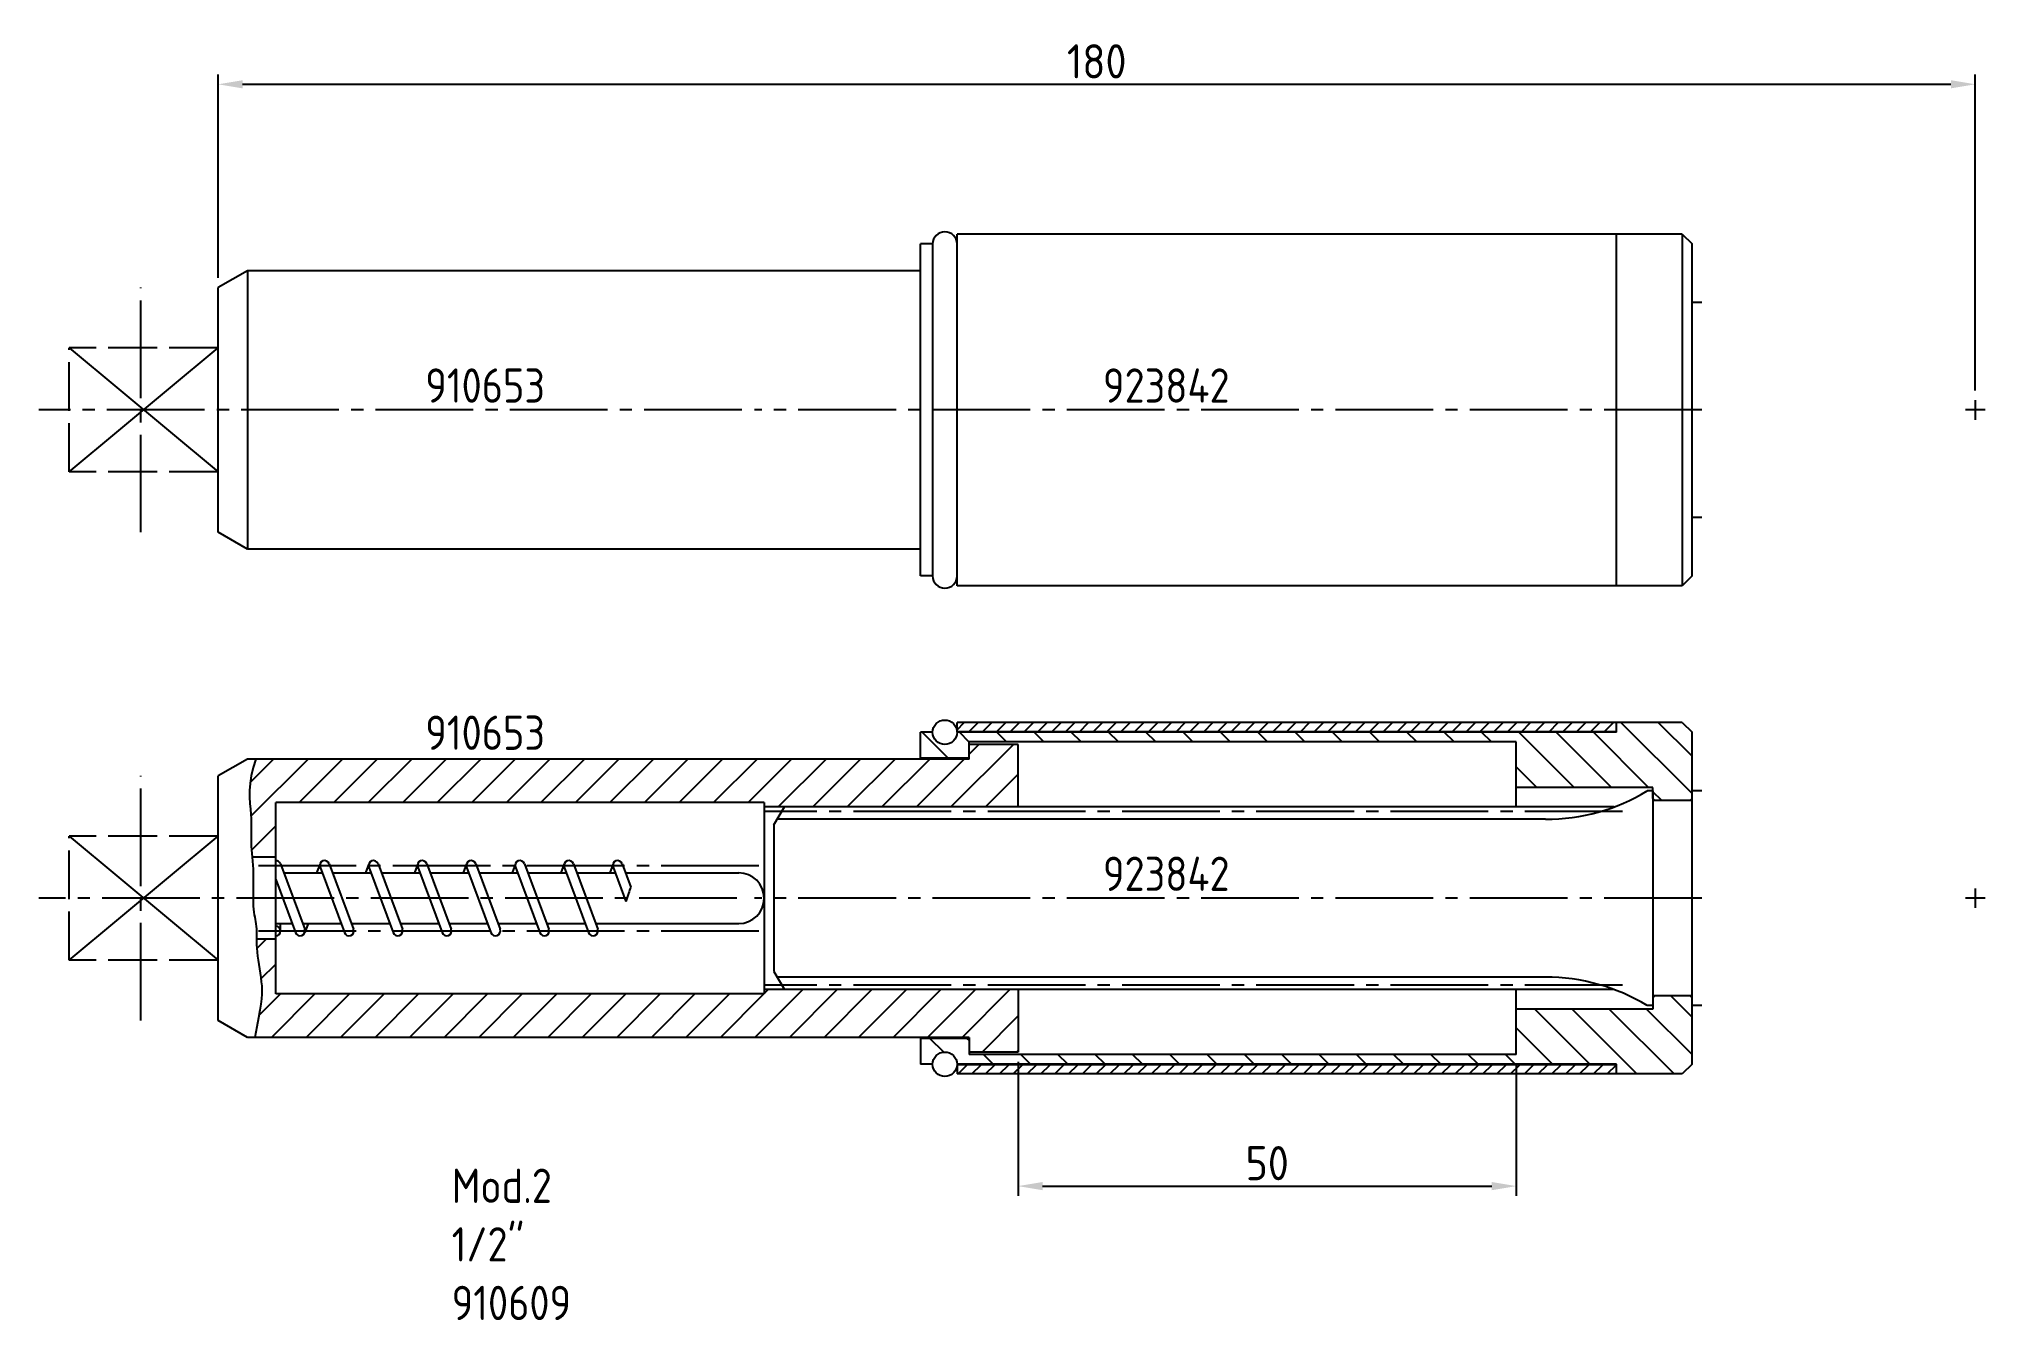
# Model space of a CAD drawing. Extents: x 109 to 309, y 77 to 208.
import ezdxf

# ---------------------------------------------------------------- set-up
doc = ezdxf.new("R2010")
doc.units = 0
doc.linetypes.add('GEN3', pattern=[6.25, 5, -1.25])
doc.linetypes.add('GEN7', pattern=[13.75, 10, -1.25, 1.25, -1.25])
doc.layers.get('0').update_dxf_attribs({"linetype": 'CONTINUOUS'})
doc.layers.get('DEFPOINTS').update_dxf_attribs({"linetype": 'CONTINUOUS'})
for name, color, linetype in [('3', 6, 'GEN3'), ('4', 3, 'CONTINUOUS'), ('5', 3, 'CONTINUOUS'), ('6', 2, 'CONTINUOUS'), ('7', 4, 'GEN7'), ('8', 1, 'CONTINUOUS')]:
    doc.layers.add(name, color=color, linetype=linetype)
doc.styles.get("Standard").update_dxf_attribs({"font": 'GENISO.SHX'})
doc.dimstyles.new('GEN-ISO', dxfattribs={"dimtxt": 3.5, "dimasz": 2.5, "dimexe": 1, "dimexo": 1, "dimgap": 0.6, "dimtad": 1, "dimtxsty": 'STANDARD', "dimcen": 0, "dimclrd": 256, "dimclre": 256, "dimclrt": 2, "dimazin": 3, "dimtp": 0.1, "dimtm": 0.1, "dimtfac": 0.71, "dimtdec": 3, "dimtmove": 0, "dimatfit": 3, "dimtzin": 0})

# ---------------------------------------------------------------- blocks, each defined once
blk = doc.blocks.new('*D14')
at = {"linetype": 'BYBLOCK'}
for p, q in [((209.641359, 103.233773), (209.641359, 89.501947)), ((260.641359, 102.983773), (260.641359, 89.501947)), ((212.141359, 90.501947), (258.141359, 90.501947))]:
    blk.add_line(p, q, dxfattribs=at)
for points in [[(212.141359, 90.918614), (212.141359, 90.085281), (209.641359, 90.501947)], [(258.141359, 90.918614), (258.141359, 90.085281), (260.641359, 90.501947)]]:
    blk.add_solid(points, dxfattribs=at)
at = {"layer": 'DEFPOINTS', "color": 0, "linetype": 'BYBLOCK'}
for p in [(209.641359, 104.233773), (260.641359, 103.983773), (260.641359, 90.501947)]:
    blk.add_point(p, dxfattribs=at)
at = {"color": 2, "linetype": 'BYBLOCK', "insert": (235.141359, 92.851947), "char_height": 3.5, "attachment_point": 5}
blk.add_mtext('50', dxfattribs=at)
blk = doc.blocks.new('*D13')
at = {"linetype": 'BYBLOCK'}
for p, q in [((127.741359, 183.513773), (127.741359, 204.337556)), ((130.241359, 203.337556), (305.141359, 203.337556)), ((307.641359, 171.983773), (307.641359, 204.337556))]:
    blk.add_line(p, q, dxfattribs=at)
for points in [[(130.241359, 203.754222), (130.241359, 202.920889), (127.741359, 203.337556)], [(305.141359, 203.754222), (305.141359, 202.920889), (307.641359, 203.337556)]]:
    blk.add_solid(points, dxfattribs=at)
at = {"layer": 'DEFPOINTS', "color": 0, "linetype": 'BYBLOCK'}
for p in [(307.641359, 203.337556), (127.741359, 182.513773), (307.641359, 170.983773)]:
    blk.add_point(p, dxfattribs=at)
at = {"color": 2, "linetype": 'BYBLOCK', "insert": (217.691359, 205.687556), "char_height": 3.5, "attachment_point": 5}
blk.add_mtext('180', dxfattribs=at)
blk = doc.blocks.new('SLK0201')
at = {"linetype": 'CONTINUOUS'}
for p, q in [((-30, 18), (-104.25, 18)), ((-104.25, -18), (-104.25, 18)), ((-36.75, -18), (-36.75, 18)), ((-30, 18), (-30, -18)), ((-30, 18), (-29, 17)), ((-108, -17), (-108, 17)), ((-106.75, 17), (-108, 17)), ((-106.75, 17), (-106.75, -17)), ((-29, -17), (-29, 17)), ((-106.75, -17), (-108, -17)), ((-29, -17), (-30, -18)), ((-30, -18), (-104.25, -18))]:
    blk.add_line(p, q, dxfattribs=at)
for p, q in [((-28, 11), (-29, 11)), ((-28, -11), (-29, -11))]:
    blk.add_line(p, q)
for centre, start, end in [((-105.5, 17), 360, 180), ((-105.5, -17), 180, 360)]:
    blk.add_arc(centre, 1.25, start, end, dxfattribs=at)
at = {"layer": '7'}
blk.add_line((-28, 0), (-124.99, 0), dxfattribs=at)
blk = doc.blocks.new('SLK0202')
for p, q in [((2.5, 14.25), (-0.5, 12.53)), ((2.5, -14.25), (-0.5, -12.53))]:
    blk.add_line(p, q)
at = {"linetype": 'CONTINUOUS'}
for p, q in [((71.4, 14.25), (2.5, 14.25)), ((2.5, 14.25), (2.5, -14.25)), ((-0.5, -12.53), (-0.5, 12.53)), ((71.4, -14.25), (2.5, -14.25))]:
    blk.add_line(p, q, dxfattribs=at)
at = {"layer": '3'}
for p, q in [((-15.75, -6.35), (-15.75, 6.35)), ((-0.5, 6.35), (-15.75, 6.35)), ((-0.5, -6.35), (-15.75, -6.35))]:
    blk.add_line(p, q, dxfattribs=at)
at = {"layer": '4'}
for p, q in [((-15.75, -6.35), (-0.5, 6.35)), ((-15.75, 6.35), (-0.5, -6.35))]:
    blk.add_line(p, q, dxfattribs=at)
at = {"layer": '7'}
for p, q in [((-8.4, -12.53), (-8.4, 12.53)), ((53.119725, 0), (-18.848482, 0))]:
    blk.add_line(p, q, dxfattribs=at)
blk = doc.blocks.new('SLK0203')
at = {"layer": '7'}
for p, q in [((1, 0), (-1, 0)), ((0, 1), (0, -1))]:
    blk.add_line(p, q, dxfattribs=at)
for name, p in [('SLK0201', (0, 0)), ('SLK0202', (-179.4, 0))]:
    blk.add_blockref(name, p)
at = {"layer": '6', "width": 0.952347}
for s, p in [('910653', (-158.690762, 0.74632)), ('923842', (-89.309238, 0.74632))]:
    blk.add_text(s, height=3.513125, dxfattribs=at).set_placement(p)
blk = doc.blocks.new('*X2')
at = {"color": 0, "linetype": 'CONTINUOUS'}
for p, q in [((125.121524, -68.625734), (126.071524, -67.675734)), ((126.535737, -68.625734), (127.485737, -67.675734)), ((127.949951, -68.625734), (128.899951, -67.675734)), ((129.364165, -68.625734), (130.314165, -67.675734)), ((130.778378, -68.625734), (131.728378, -67.675734)), ((132.192592, -68.625734), (133.142592, -67.675734)), ((133.606805, -68.625734), (134.556805, -67.675734)), ((135.021019, -68.625734), (135.971019, -67.675734)), ((136.435232, -68.625734), (137.385232, -67.675734)), ((137.849446, -68.625734), (138.799446, -67.675734)), ((139.26366, -68.625734), (140.21366, -67.675734)), ((140.677873, -68.625734), (141.627873, -67.675734)), ((142.092087, -68.625734), (143.042087, -67.675734)), ((143.5063, -68.625734), (144.4563, -67.675734)), ((144.920514, -68.625734), (145.870514, -67.675734)), ((146.334727, -68.625734), (147.284727, -67.675734)), ((147.748941, -68.625734), (148.698941, -67.675734)), ((149.163154, -68.625734), (150.113154, -67.675734)), ((150.577368, -68.625734), (151.527368, -67.675734)), ((151.991582, -68.625734), (152.941582, -67.675734)), ((153.405795, -68.625734), (154.355795, -67.675734)), ((154.820009, -68.625734), (155.770009, -67.675734)), ((156.234222, -68.625734), (157.184222, -67.675734)), ((157.648436, -68.625734), (158.598436, -67.675734)), ((159.062649, -68.625734), (160.012649, -67.675734)), ((160.476863, -68.625734), (161.426863, -67.675734)), ((161.891077, -68.625734), (162.841077, -67.675734)), ((163.30529, -68.625734), (164.25529, -67.675734)), ((164.719504, -68.625734), (165.669504, -67.675734)), ((166.133717, -68.625734), (167.083717, -67.675734)), ((167.547931, -68.625734), (168.497931, -67.675734)), ((168.962144, -68.625734), (169.912144, -67.675734)), ((170.376358, -68.625734), (171.326358, -67.675734)), ((171.790571, -68.625734), (172.740571, -67.675734)), ((173.204785, -68.625734), (174.154785, -67.675734)), ((174.618999, -68.625734), (175.568999, -67.675734)), ((176.033212, -68.625734), (176.983212, -67.675734)), ((177.447426, -68.625734), (178.397426, -67.675734)), ((178.861639, -68.625734), (179.811639, -67.675734)), ((180.275853, -68.625734), (181.225853, -67.675734)), ((181.690066, -68.625734), (182.640066, -67.675734)), ((183.10428, -68.625734), (184.05428, -67.675734)), ((184.518494, -68.625734), (185.468494, -67.675734)), ((185.932707, -68.625734), (186.882707, -67.675734)), ((187.346921, -68.625734), (188.296921, -67.675734)), ((188.761134, -68.625734), (189.711134, -67.675734)), ((190.175348, -68.625734), (191.125348, -67.675734)), ((191.589561, -68.625734), (192.522625, -67.692671))]:
    blk.add_line(p, q, dxfattribs=at)
blk = doc.blocks.new('*X1')
at = {"color": 0, "linetype": 'CONTINUOUS'}
for p, q in [((200.272625, -62.811067), (198.087292, -60.625734)), ((189.813786, -67.625734), (184.163786, -61.975734)), ((194.632163, -68.625734), (187.982163, -61.975734)), ((198.450539, -68.625734), (191.800539, -61.975734)), ((200.272625, -66.629443), (195.618916, -61.975734)), ((123.656764, -66.381115), (122.251383, -64.975734)), ((126.272625, -65.178599), (126.06976, -64.975734)), ((185.995409, -67.625734), (182.272625, -63.90295)), ((128.71976, -67.625734), (127.71976, -66.625734)), ((132.538137, -67.625734), (131.538137, -66.625734)), ((136.356513, -67.625734), (135.356513, -66.625734)), ((140.17489, -67.625734), (139.17489, -66.625734)), ((143.993267, -67.625734), (142.993267, -66.625734)), ((147.811643, -67.625734), (146.811643, -66.625734)), ((151.63002, -67.625734), (150.63002, -66.625734)), ((155.448396, -67.625734), (154.448396, -66.625734)), ((159.266773, -67.625734), (158.266773, -66.625734)), ((163.08515, -67.625734), (162.08515, -66.625734)), ((166.903526, -67.625734), (165.903526, -66.625734)), ((170.721903, -67.625734), (169.721903, -66.625734)), ((174.540279, -67.625734), (173.540279, -66.625734)), ((178.358656, -67.625734), (177.358656, -66.625734)), ((182.177033, -67.625734), (181.177033, -66.625734))]:
    blk.add_line(p, q, dxfattribs=at)
blk = doc.blocks.new('*X0')
at = {"color": 0, "linetype": 'CONTINUOUS'}
for p, q in [((124.098396, -36.275734), (121.448396, -33.625734)), ((126.272625, -34.631586), (125.266773, -33.625734)), ((130.08515, -34.625734), (129.08515, -33.625734)), ((133.903526, -34.625734), (132.903526, -33.625734)), ((137.721903, -34.625734), (136.721903, -33.625734)), ((141.540279, -34.625734), (140.540279, -33.625734)), ((145.358656, -34.625734), (144.358656, -33.625734)), ((149.177033, -34.625734), (148.177033, -33.625734)), ((152.995409, -34.625734), (151.995409, -33.625734)), ((156.813786, -34.625734), (155.813786, -33.625734)), ((160.632163, -34.625734), (159.632163, -33.625734)), ((164.450539, -34.625734), (163.450539, -33.625734)), ((168.268916, -34.625734), (167.268916, -33.625734)), ((172.087292, -34.625734), (171.087292, -33.625734)), ((175.905669, -34.625734), (174.905669, -33.625734)), ((179.724046, -34.625734), (178.724046, -33.625734)), ((188.192422, -39.275734), (182.542422, -33.625734)), ((192.010799, -39.275734), (186.360799, -33.625734)), ((195.829176, -39.275734), (190.179176, -33.625734)), ((200.272625, -39.900807), (192.997552, -32.625734)), ((200.272625, -36.08243), (196.815929, -32.625734)), ((184.374046, -39.275734), (182.272625, -37.174313)), ((197.179176, -40.625734), (196.272625, -39.719184))]:
    blk.add_line(p, q, dxfattribs=at)
blk = doc.blocks.new('*U12', base_point=(78.368734, 170.609507))
at = {"color": 0, "linetype": 'CONTINUOUS'}
for p, q in [((203.391359, 137.240213), (204.134919, 137.983773)), ((204.599132, 137.033773), (205.549132, 137.983773)), ((206.013346, 137.033773), (206.963346, 137.983773)), ((207.42756, 137.033773), (208.37756, 137.983773)), ((208.841773, 137.033773), (209.791773, 137.983773)), ((210.255987, 137.033773), (211.205987, 137.983773)), ((211.6702, 137.033773), (212.6202, 137.983773)), ((213.084414, 137.033773), (214.034414, 137.983773)), ((214.498627, 137.033773), (215.448627, 137.983773)), ((215.912841, 137.033773), (216.862841, 137.983773)), ((217.327055, 137.033773), (218.277055, 137.983773)), ((218.741268, 137.033773), (219.691268, 137.983773)), ((220.155482, 137.033773), (221.105482, 137.983773)), ((221.569695, 137.033773), (222.519695, 137.983773)), ((222.983909, 137.033773), (223.933909, 137.983773)), ((224.398122, 137.033773), (225.348122, 137.983773)), ((225.812336, 137.033773), (226.762336, 137.983773)), ((227.226549, 137.033773), (228.176549, 137.983773)), ((228.640763, 137.033773), (229.590763, 137.983773)), ((230.054977, 137.033773), (231.004977, 137.983773)), ((231.46919, 137.033773), (232.41919, 137.983773)), ((232.883404, 137.033773), (233.833404, 137.983773)), ((234.297617, 137.033773), (235.247617, 137.983773)), ((235.711831, 137.033773), (236.661831, 137.983773)), ((237.126044, 137.033773), (238.076044, 137.983773)), ((238.540258, 137.033773), (239.490258, 137.983773)), ((239.954472, 137.033773), (240.904472, 137.983773)), ((241.368685, 137.033773), (242.318685, 137.983773)), ((242.782899, 137.033773), (243.732899, 137.983773)), ((244.197112, 137.033773), (245.147112, 137.983773)), ((245.611326, 137.033773), (246.561326, 137.983773)), ((247.025539, 137.033773), (247.975539, 137.983773)), ((248.439753, 137.033773), (249.389753, 137.983773)), ((249.853966, 137.033773), (250.803966, 137.983773)), ((251.26818, 137.033773), (252.21818, 137.983773)), ((252.682394, 137.033773), (253.632394, 137.983773)), ((254.096607, 137.033773), (255.046607, 137.983773)), ((255.510821, 137.033773), (256.460821, 137.983773)), ((256.925034, 137.033773), (257.875034, 137.983773)), ((258.339248, 137.033773), (259.289248, 137.983773)), ((259.753461, 137.033773), (260.703461, 137.983773)), ((261.167675, 137.033773), (262.117675, 137.983773)), ((262.581889, 137.033773), (263.531889, 137.983773)), ((263.996102, 137.033773), (264.946102, 137.983773)), ((265.410316, 137.033773), (266.360316, 137.983773)), ((266.824529, 137.033773), (267.774529, 137.983773)), ((268.238743, 137.033773), (269.188743, 137.983773)), ((269.652956, 137.033773), (270.602956, 137.983773))]:
    blk.add_line(p, q, dxfattribs=at)
blk = doc.blocks.new('SLK0205')
at = {"linetype": 'CONTINUOUS'}
for p, q in [((-30, 18), (-104.25, 18)), ((-104.25, 17), (-104.25, 18)), ((-36.75, 17), (-36.75, 18)), ((-30, 18), (-29, 17)), ((-108, 14.25), (-108, 17)), ((-106.75, 17), (-108, 17)), ((-36.75, 17.05), (-104.25, 17.05)), ((-36.75, 17), (-104.25, 17)), ((-47, 16), (-103, 16)), ((-103, 14.25), (-103, 16)), ((-47, 9.35), (-47, 16)), ((-29, -17), (-29, 17)), ((-103, 14.35), (-108, 14.35)), ((-33, 10.2), (-33, 11.35)), ((-33, 10.2), (-32.8, 10)), ((-29.2, 10), (-29, 10.2)), ((-123, 7.5), (-121.931902, 9.35)), ((-123, -7.5), (-121.931902, -9.35)), ((-47, -16), (-47, -9.35)), ((-33, -10.2), (-32.8, -10)), ((-33, -10.2), (-33, -11.35)), ((-29.2, -10), (-29, -10.2)), ((-108, -14.25), (-108, -17)), ((-103, -14.35), (-108, -14.35)), ((-103, -14.25), (-103, -16)), ((-106.75, -17), (-108, -17)), ((-36.75, -17), (-104.25, -17)), ((-104.25, -17), (-104.25, -18)), ((-36.75, -17.05), (-104.25, -17.05)), ((-47, -16), (-103, -16)), ((-36.75, -18), (-36.75, -17)), ((-29, -17), (-30, -18)), ((-30, -18), (-104.25, -18))]:
    blk.add_line(p, q, dxfattribs=at)
for p, q in [((-33, 11.35), (-47, 11.35)), ((-33, 11), (-33.59454, 11)), ((-33, 11), (-33, -11)), ((-29, 10), (-33, 10)), ((-28, 11), (-29, 11)), ((-44, 8.08), (-122.665137, 8.08)), ((-36.986648, 9.35), (-121.931902, 9.35)), ((-123, 7.5), (-123, -7.5)), ((-44, -8.08), (-122.665137, -8.08)), ((-36.986648, -9.35), (-121.931902, -9.35)), ((-33, -11.35), (-47, -11.35)), ((-33, -11), (-33.59454, -11)), ((-29, -10), (-33, -10)), ((-28, -11), (-29, -11))]:
    blk.add_line(p, q)
for centre in [(-105.5, 17), (-105.5, -17)]:
    blk.add_circle(centre, 1.25, dxfattribs=at)
for centre, start, end in [((-44, 28.08), 270, 301.350566), ((-44, -28.08), 58.649434, 90)]:
    blk.add_arc(centre, 20, start, end)
at = {"layer": '7'}
for p, q in [((-36.109241, 8.89), (-124.012958, 8.89)), ((-28, 0), (-124.989513, 0)), ((-36.109241, -8.89), (-124.012958, -8.89))]:
    blk.add_line(p, q, dxfattribs=at)
at = {"layer": '8'}
for name in ['*X0', '*X1', '*X2']:
    blk.add_blockref(name, (-229.272625, 50.625734), dxfattribs=at)
at = {"layer": '8', "linetype": 'CONTINUOUS'}
blk.add_blockref('*U12', (-229.272625, 50.625734), dxfattribs=at)
blk = doc.blocks.new('*X3')
at = {"color": 0, "linetype": 'CONTINUOUS'}
for p, q in [((124.894359, -41.275734), (131.294359, -34.875734)), ((126.772625, -35.861935), (127.758826, -34.875734)), ((53.149798, -38.774084), (55.548147, -36.375734)), ((53.229497, -42.229918), (59.083681, -36.375734)), ((58.169215, -40.825734), (62.619215, -36.375734)), ((61.704749, -40.825734), (66.154749, -36.375734)), ((65.240283, -40.825734), (69.690283, -36.375734)), ((68.775817, -40.825734), (73.225817, -36.375734)), ((72.311351, -40.825734), (76.761351, -36.375734)), ((75.846885, -40.825734), (80.296885, -36.375734)), ((79.382419, -40.825734), (83.832419, -36.375734)), ((82.917953, -40.825734), (87.367953, -36.375734)), ((86.453486, -40.825734), (90.903486, -36.375734)), ((89.98902, -40.825734), (94.43902, -36.375734)), ((93.524554, -40.825734), (97.974554, -36.375734)), ((97.060088, -40.825734), (101.510088, -36.375734)), ((100.595622, -40.825734), (105.045622, -36.375734)), ((104.131156, -40.825734), (108.581156, -36.375734)), ((107.21669, -41.275734), (112.11669, -36.375734)), ((110.752224, -41.275734), (115.652224, -36.375734)), ((114.287758, -41.275734), (119.187758, -36.375734)), ((117.823292, -41.275734), (122.723292, -36.375734)), ((121.358826, -41.275734), (126.258826, -36.375734)), ((128.429893, -41.275734), (131.772625, -37.933003)), ((53.295096, -45.699853), (55.772625, -43.222324))]:
    blk.add_line(p, q, dxfattribs=at)
blk = doc.blocks.new('*X4')
at = {"color": 0, "linetype": 'CONTINUOUS'}
for p, q in [((53.823163, -55.778388), (54.775817, -54.825734)), ((54.25735, -58.879735), (55.772625, -57.36446)), ((54.041423, -62.631196), (56.246885, -60.425734)), ((55.332419, -64.875734), (59.782419, -60.425734)), ((58.867953, -64.875734), (63.317953, -60.425734)), ((62.403486, -64.875734), (66.853486, -60.425734)), ((65.93902, -64.875734), (70.38902, -60.425734)), ((69.474554, -64.875734), (73.924554, -60.425734)), ((73.010088, -64.875734), (77.460088, -60.425734)), ((76.545622, -64.875734), (80.995622, -60.425734)), ((80.081156, -64.875734), (84.531156, -60.425734)), ((83.61669, -64.875734), (88.06669, -60.425734)), ((87.152224, -64.875734), (91.602224, -60.425734)), ((90.687758, -64.875734), (95.137758, -60.425734)), ((94.223292, -64.875734), (98.673292, -60.425734)), ((97.758826, -64.875734), (102.208826, -60.425734)), ((101.294359, -64.875734), (105.744359, -60.425734)), ((104.829893, -64.875734), (109.729893, -59.975734)), ((105.772625, -60.397469), (106.194359, -59.975734)), ((108.365427, -64.875734), (113.265427, -59.975734)), ((111.900961, -64.875734), (116.800961, -59.975734)), ((115.436495, -64.875734), (120.336495, -59.975734)), ((118.972029, -64.875734), (123.872029, -59.975734)), ((122.507563, -64.875734), (127.407563, -59.975734)), ((126.043097, -64.875734), (130.943097, -59.975734)), ((128.078631, -66.375734), (131.772625, -62.68174)), ((131.614165, -66.375734), (131.772625, -66.217274))]:
    blk.add_line(p, q, dxfattribs=at)
blk = doc.blocks.new('SLK0204')
for p, q in [((3, 14.25), (0, 12.53)), ((55.9, 9.8), (5.9, 9.8)), ((55.9, 9.8), (55.9, -9.8)), ((5.9, 4.2), (3.483536, 4.2)), ((6.713524, 2.6), (10.646177, 2.6)), ((11.713524, 2.6), (15.646177, 2.6)), ((16.713524, 2.6), (20.646177, 2.6)), ((21.713524, 2.6), (25.646177, 2.6)), ((26.713524, 2.6), (30.646177, 2.6)), ((31.713524, 2.6), (35.646177, 2.6)), ((36.713524, 2.6), (40.646177, 2.6)), ((41.713524, 2.6), (53.3, 2.6)), ((5.9, -2.6), (7.586476, -2.6)), ((8.653823, -2.6), (12.586476, -2.6)), ((13.653823, -2.6), (17.586476, -2.6)), ((18.653823, -2.6), (22.586476, -2.6)), ((23.653823, -2.6), (27.586476, -2.6)), ((28.653823, -2.6), (32.586476, -2.6)), ((33.653823, -2.6), (37.586476, -2.6)), ((38.653823, -2.6), (53.3, -2.6)), ((5.9, -4.2), (3.919798, -4.2)), ((55.9, -9.8), (5.9, -9.8)), ((3, -14.25), (0, -12.53))]:
    blk.add_line(p, q)
at = {"linetype": 'CONTINUOUS'}
for p, q in [((76.9, 14.25), (3, 14.25)), ((81.9, 15.75), (76.9, 15.75)), ((76.9, 14.25), (76.9, 15.75)), ((81.9, 9.35), (81.9, 15.75)), ((0, -12.53), (0, 12.53)), ((5.9, -9.8), (5.9, 9.8)), ((57.968098, 9.35), (55.9, 9.35)), ((6.368451, 3.524795), (8.868451, -3.175205)), ((10.431549, 3.524795), (10.086476, 2.6)), ((10.431549, 3.175205), (12.931549, -3.524795)), ((11.368451, 3.524795), (13.868451, -3.175205)), ((15.431549, 3.524795), (15.086476, 2.6)), ((15.431549, 3.175205), (17.931549, -3.524795)), ((16.368451, 3.524795), (18.868451, -3.175205)), ((20.431549, 3.524795), (20.086476, 2.6)), ((20.431549, 3.175205), (22.931549, -3.524795)), ((21.368451, 3.524795), (23.868451, -3.175205)), ((25.431549, 3.524795), (25.086476, 2.6)), ((25.431549, 3.175205), (27.931549, -3.524795)), ((26.368451, 3.524795), (28.868451, -3.175205)), ((30.431549, 3.524795), (30.086476, 2.6)), ((30.431549, 3.175205), (32.931549, -3.524795)), ((31.368451, 3.524795), (33.868451, -3.175205)), ((35.431549, 3.524795), (35.086476, 2.6)), ((35.431549, 3.175205), (37.931549, -3.524795)), ((36.368451, 3.524795), (38.868451, -3.175205)), ((40.431549, 3.524795), (40.086476, 2.6)), ((40.431549, 3.175205), (41.740411, -0.332547)), ((41.368451, 3.524795), (42.257713, 1.141574)), ((5.9, 1.919755), (7.931549, -3.524795)), ((6.4, -3.35), (6.4, -2.6)), ((9.213524, -2.6), (8.868451, -3.524795)), ((57.968098, -9.35), (55.9, -9.35)), ((81.9, -9.35), (81.9, -15.75)), ((76.9, -14.25), (3, -14.25)), ((76.9, -14.25), (76.9, -15.75)), ((81.9, -15.75), (76.9, -15.75))]:
    blk.add_line(p, q, dxfattribs=at)
for centre, radius, start, end in [((5.9, 3.35), 0.5, 20.462272, 90), ((10.9, 3.35), 0.5, 20.462272, 200.462272), ((15.9, 3.35), 0.5, 20.462272, 200.462272), ((20.9, 3.35), 0.5, 20.462272, 200.462272), ((25.9, 3.35), 0.5, 20.462272, 200.462272), ((30.9, 3.35), 0.5, 20.462272, 200.462272), ((35.9, 3.35), 0.5, 20.462272, 200.462272), ((40.9, 3.35), 0.5, 20.462272, 200.462272), ((53.3, 0), 2.6, 270, 90), ((5.9, -3.35), 0.5, 270, 90), ((8.4, -3.35), 0.5, 200.462272, 20.462272), ((13.4, -3.35), 0.5, 200.462272, 20.462272), ((18.4, -3.35), 0.5, 200.462272, 20.462272), ((23.4, -3.35), 0.5, 200.462272, 20.462272), ((28.4, -3.35), 0.5, 200.462272, 20.462272), ((33.4, -3.35), 0.5, 200.462272, 20.462272), ((38.4, -3.35), 0.5, 200.462272, 20.462272)]:
    blk.add_arc(centre, radius, start, end, dxfattribs=at)
at = {"layer": '3'}
for p, q in [((-15.25, -6.35), (-15.25, 6.35)), ((0, 6.35), (-15.25, 6.35)), ((0, -6.35), (-15.25, -6.35))]:
    blk.add_line(p, q, dxfattribs=at)
at = {"layer": '4'}
for p, q in [((-15.25, -6.35), (0, 6.35)), ((-15.25, 6.35), (0, -6.35)), ((41.893269, 0.090495), (41.821915, -0.117814)), ((41.957143, 0.29124), (41.893269, 0.090495)), ((42.016206, 0.48328), (41.957143, 0.29124)), ((42.073125, 0.665474), (42.016206, 0.48328)), ((42.130571, 0.836682), (42.073125, 0.665474)), ((42.19121, 0.995762), (42.130571, 0.836682)), ((42.257713, 1.141574), (42.19121, 0.995762)), ((41.821915, -0.117814), (41.740411, -0.332547))]:
    blk.add_line(p, q, dxfattribs=at)
blk.add_lwpolyline([(3.871273, 14.25), (3.574432, 13.372179), (3.377471, 12.540824), (3.263431, 11.757229), (3.215353, 11.022688), (3.216278, 10.338496), (3.249245, 9.705948), (3.297297, 9.126338), (3.343473, 8.60096), (3.374272, 8.129432), (3.390028, 7.704654), (3.39453, 7.317852), (3.391571, 6.96025), (3.38494, 6.623071), (3.378429, 6.297541), (3.375828, 5.974882), (3.38093, 5.64632), (3.396426, 5.304607), (3.420621, 4.948613), (3.450722, 4.578738), (3.483936, 4.19538), (3.517469, 3.798938), (3.548528, 3.389811), (3.574319, 2.968397), (3.59205, 2.535097), (3.599884, 2.091265), (3.599818, 1.642088), (3.594803, 1.193709), (3.587793, 0.752271), (3.581741, 0.323916), (3.5796, -0.085211), (3.584322, -0.468968), (3.59886, -0.821212), (3.625144, -1.13798), (3.661004, -1.424032), (3.70325, -1.68631), (3.748687, -1.931755), (3.794125, -2.167306), (3.836371, -2.399906), (3.872231, -2.636495), (3.898515, -2.884014), (3.9132, -3.148273), (3.918946, -3.430563), (3.919584, -3.731042), (3.918946, -4.049871), (3.920861, -4.387209), (3.929161, -4.743216), (3.947677, -5.118051), (3.980239, -5.511874), (4.029215, -5.924106), (4.091119, -6.351217), (4.161005, -6.788939), (4.233923, -7.233003), (4.304926, -7.679142), (4.369066, -8.123086), (4.421394, -8.560569), (4.456962, -8.987321), (4.471221, -9.40444), (4.461218, -9.834485), (4.4244, -10.305381), (4.358212, -10.845053), (4.2601, -11.481426), (4.127512, -12.242425), (3.957892, -13.155975), (3.748687, -14.25)], dxfattribs=at)
at = {"layer": '7'}
for p, q in [((-7.9, -12.53), (-7.9, 12.53)), ((4.12, 3.35), (55.9, 3.35)), ((53.119725, 0), (-18.348482, 0)), ((4.12, -3.35), (55.9, -3.35))]:
    blk.add_line(p, q, dxfattribs=at)
at = {"layer": '8'}
for name in ['*X3', '*X4']:
    blk.add_blockref(name, (-49.872625, 50.625734), dxfattribs=at)
blk = doc.blocks.new('SLK0206')
at = {"layer": '7'}
for p, q in [((1, 0), (-1, 0)), ((0, 1), (0, -1))]:
    blk.add_line(p, q, dxfattribs=at)
for name, p in [('SLK0205', (0, 0)), ('SLK0204', (-179.9, 0))]:
    blk.add_blockref(name, p)
at = {"layer": '6', "width": 0.952347}
for s, p in [('910653', (-158.690762, 15.193906)), ('923842', (-89.309238, 0.74632))]:
    blk.add_text(s, height=3.513125, dxfattribs=at).set_placement(p)
blk = doc.blocks.new('SLK0207')
at = {"layer": '6', "width": 0.952347}
for s, p in [('Mod.2', (1.227423, 12)), ('1/2"', (1.227423, 6)), ('910609', (1.227423, 0))]:
    blk.add_text(s, height=3.513125, dxfattribs=at).set_placement(p)

msp = doc.modelspace()

# ---------------------------------------------------------------- block references
for name, p in [('SLK0203', (307.641359, 169.983773)), ('SLK0206', (307.641359, 119.983773)), ('SLK0207', (150.425052, 76.780717))]:
    msp.add_blockref(name, p)

# ---------------------------------------------------------------- dimensions: what is measured, and where the dimension line sits
at = {"layer": '5'}
dim = msp.add_linear_dim(base=(307.641359, 203.337556), p1=(127.741359, 182.513773), p2=(307.641359, 170.983773), dimstyle='GEN-ISO', override={"dimdec": 0, "dimpost": '<>'}, dxfattribs=at)
dim.commit()
dim.dimension.update_dxf_attribs({"geometry": '*D13', "text_midpoint": (217.691359, 205.687556)})
dim = msp.add_linear_dim(base=(260.641359, 90.501947), p1=(209.641359, 104.233773), p2=(260.641359, 103.983773), text='50', dimstyle='GEN-ISO', override={"dimpost": '<>'}, dxfattribs=at)
dim.commit()
dim.dimension.update_dxf_attribs({"geometry": '*D14', "text_midpoint": (235.141359, 92.851947)})

doc.saveas('drawing.dxf')
